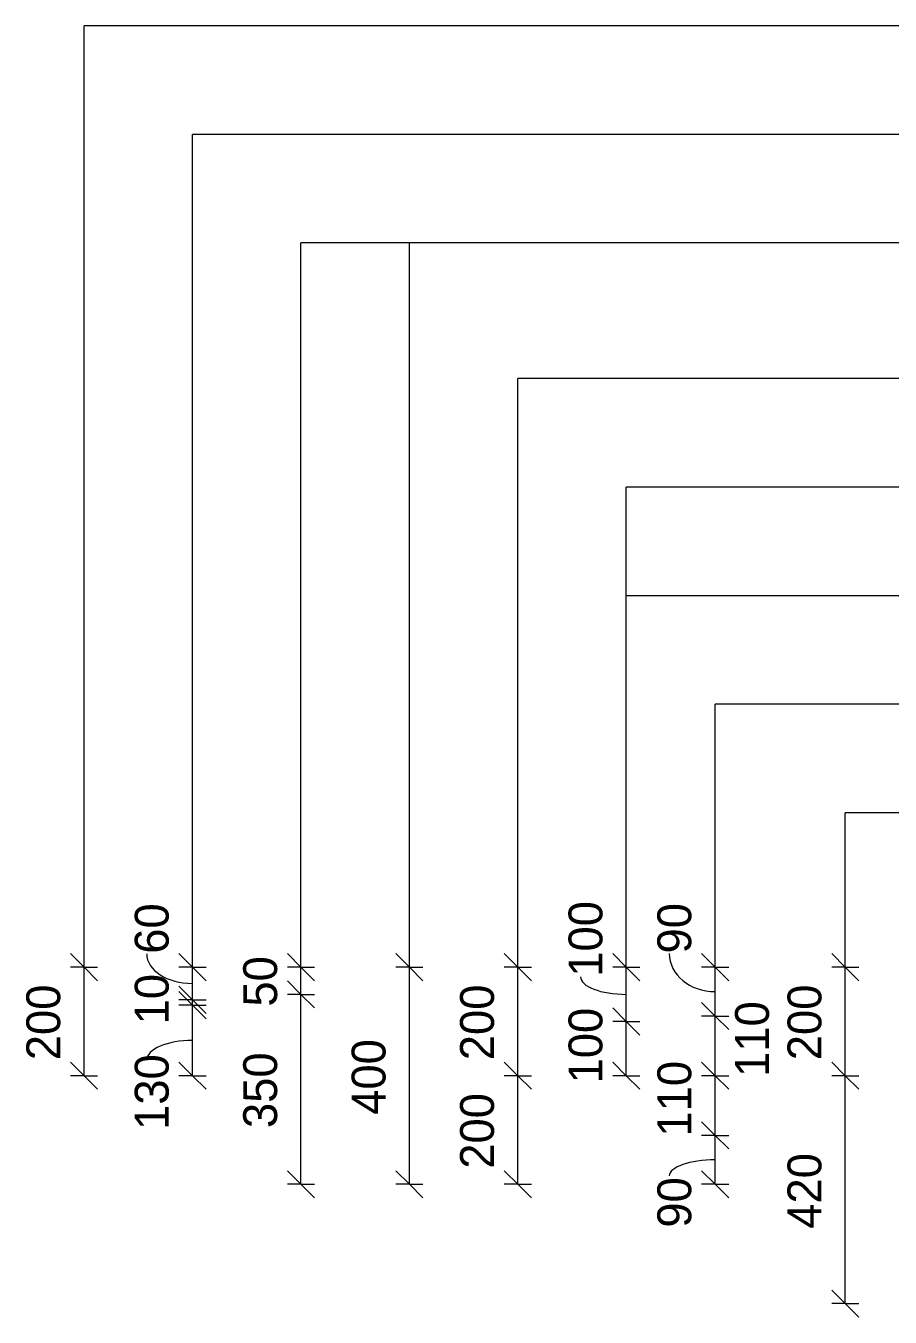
# Model space of a CAD drawing. Header units: millimetres. Extents: x 15006 to 36832, y -1993 to 19978.
# Drawn here: x 20999 to 22593, y 17490 to 19870 of the extents above; entities that cross this region are included whole.
import ezdxf

# ---------------------------------------------------------------- set-up
doc = ezdxf.new("R2010")
doc.units = ezdxf.units.MM
for name, color, linetype, lineweight in [('A-ANNO-DIMS', 211, 'Continuous', 9), ('A-ANNO-DIMS-25', 211, 'Continuous', 9), ('A-DETL-MBND', 5, 'Continuous', 18)]:
    doc.layers.add(name, color=color, linetype=linetype, lineweight=lineweight)
doc.styles.add('Nirmala UI Semilight_1', font='NirmalaS.ttf', dxfattribs={"height": 62.5})
doc.dimstyles.new('Arrow_Filled_-_2_5_NI_UI_3', dxfattribs={"dimscale": 304.8, "dimtxt": 65.460247, "dimasz": 0.164042, "dimexe": 0.082021, "dimexo": 0.0625, "dimgap": 0.082021, "dimtad": 1, "dimdec": 4, "dimzin": 0, "dimdsep": 46, "dimtxsty": 'Nirmala UI Semilight_1', "dimblk1": 'OBLIQUE', "dimblk2": 'OBLIQUE', "dimsah": 1, "dimcen": 0.09, "dimazin": 0, "dimtfac": 1, "dimtdec": 4, "dimtix": 1, "dimtmove": 0, "dimatfit": 3, "dimfxl": 0.082021, "dimfxlon": 1, "dimtvp": 1, "dimtolj": 1, "dimtzin": 0, "dimarcsym": 2})
doc.dimstyles.new('Arrow_Filled_-_2_5_NI_UI_4', dxfattribs={"dimscale": 304.8, "dimtxt": 65.460247, "dimasz": 0.164042, "dimexe": 0.082021, "dimexo": 0.0625, "dimgap": 0.082021, "dimtad": 1, "dimdec": 4, "dimzin": 0, "dimdsep": 46, "dimtxsty": 'Nirmala UI Semilight_1', "dimblk1": 'OBLIQUE', "dimblk2": 'OBLIQUE', "dimsah": 1, "dimcen": 0.09, "dimazin": 0, "dimtfac": 1, "dimtdec": 4, "dimtix": 1, "dimtmove": 1, "dimatfit": 3, "dimfxl": 0.082021, "dimfxlon": 1, "dimtvp": 1, "dimtolj": 1, "dimtzin": 0, "dimarcsym": 2})
doc.dimstyles.new('Arrow_Filled_-_2_5_NI_UI_5', dxfattribs={"dimscale": 304.8, "dimtxt": 65.460247, "dimasz": 0.164042, "dimexe": 0.082021, "dimexo": 0.0625, "dimgap": 0.082021, "dimtad": 1, "dimdec": 4, "dimzin": 0, "dimdsep": 46, "dimtxsty": 'Nirmala UI Semilight_1', "dimblk1": 'OBLIQUE', "dimblk2": 'OBLIQUE', "dimsah": 1, "dimcen": 0.09, "dimazin": 0, "dimtfac": 1, "dimtdec": 4, "dimtix": 1, "dimtmove": 2, "dimatfit": 3, "dimfxl": 0.082021, "dimfxlon": 1, "dimtvp": 1, "dimtolj": 1, "dimtzin": 0, "dimarcsym": 2})

# ---------------------------------------------------------------- blocks, each defined once
blk = doc.blocks.new('DIMBLOCK40-Elevation Top')
at = {"layer": 'A-ANNO-DIMS-25'}
for p, q in [((22106.2, 18035.4), (22081.2, 18060.4)), ((22106.2, 18035.4), (22081.2, 18035.4)), ((22106.2, 17935.4), (22106.2, 18035.4)), ((22106.2, 18035.4), (22131.2, 18010.4)), ((22106.2, 18035.4), (22131.2, 18035.4)), ((22106.2, 17935.4), (22081.2, 17960.4)), ((22106.2, 17935.4), (22081.2, 17935.4)), ((22106.2, 17935.4), (22131.2, 17910.4)), ((22106.2, 17935.4), (22131.2, 17935.4))]:
    blk.add_line(p, q, dxfattribs=at)
at = {"layer": 'A-ANNO-DIMS-25', "color": 0, "insert": (21999.7, 17921.2), "char_height": 62.5, "width": 154.248, "attachment_point": 1, "rotation": 90, "line_spacing_factor": 1.142579, "style": 'Nirmala UI Semilight_1'}
blk.add_mtext('100', dxfattribs=at)
blk = doc.blocks.new('_Oblique')
at = {"color": 0, "linetype": 'ByBlock', "lineweight": -2}
blk.add_line((-0.5, -0.5), (0.5, 0.5), dxfattribs=at)
blk = doc.blocks.new('DIMBLOCK41-Elevation Top')
at = {"layer": 'A-ANNO-DIMS-25'}
for p, q in [((22106.2, 18135.4), (22081.2, 18160.4)), ((22106.2, 18135.4), (22081.2, 18135.4)), ((22106.2, 18035.4), (22106.2, 18135.4)), ((22106.2, 18135.4), (22131.2, 18110.4)), ((22106.2, 18135.4), (22131.2, 18135.4)), ((22106.2, 18035.4), (22081.2, 18060.4)), ((22106.2, 18035.4), (22081.2, 18035.4)), ((22106.2, 18035.4), (22131.2, 18010.4)), ((22106.2, 18035.4), (22131.2, 18035.4))]:
    blk.add_line(p, q, dxfattribs=at)
blk.add_ellipse((22106.2, 18117.9), major_axis=(84.5, 0), ratio=0.384668, start_param=3.141593, end_param=4.712389, dxfattribs=at)
at = {"layer": 'A-ANNO-DIMS-25', "color": 0, "insert": (21999.7, 18117.9), "char_height": 62.5, "width": 154.248, "attachment_point": 1, "rotation": 90, "line_spacing_factor": 1.142579, "style": 'Nirmala UI Semilight_1'}
blk.add_mtext('100', dxfattribs=at)
blk = doc.blocks.new('DIMBLOCK48-Elevation Top')
at = {"layer": 'A-ANNO-DIMS-25'}
for p, q in [((22510.1, 17935.4), (22485.1, 17960.4)), ((22510.1, 17935.4), (22485.1, 17935.4)), ((22510.1, 17515.4), (22510.1, 17935.4)), ((22510.1, 17935.4), (22535.1, 17910.4)), ((22510.1, 17935.4), (22535.1, 17935.4)), ((22510.1, 17515.4), (22485.1, 17540.4)), ((22510.1, 17515.4), (22485.1, 17515.4)), ((22510.1, 17515.4), (22535.1, 17490.4)), ((22510.1, 17515.4), (22535.1, 17515.4))]:
    blk.add_line(p, q, dxfattribs=at)
at = {"layer": 'A-ANNO-DIMS-25', "color": 0, "insert": (22403.6, 17653.4), "char_height": 62.5, "width": 172.815, "attachment_point": 1, "rotation": 90, "line_spacing_factor": 1.142579, "style": 'Nirmala UI Semilight_1'}
blk.add_mtext('420', dxfattribs=at)
blk = doc.blocks.new('DIMBLOCK49-Elevation Top')
at = {"layer": 'A-ANNO-DIMS-25'}
for p, q in [((22510.1, 18135.4), (22485.1, 18160.4)), ((22510.1, 18135.4), (22485.1, 18135.4)), ((22510.1, 17935.4), (22510.1, 18135.4)), ((22510.1, 18135.4), (22535.1, 18110.4)), ((22510.1, 18135.4), (22535.1, 18135.4)), ((22510.1, 17935.4), (22485.1, 17960.4)), ((22510.1, 17935.4), (22485.1, 17935.4)), ((22510.1, 17935.4), (22535.1, 17910.4)), ((22510.1, 17935.4), (22535.1, 17935.4))]:
    blk.add_line(p, q, dxfattribs=at)
at = {"layer": 'A-ANNO-DIMS-25', "color": 0, "insert": (22403.6, 17964), "char_height": 62.5, "width": 171.387, "attachment_point": 1, "rotation": 90, "line_spacing_factor": 1.142579, "style": 'Nirmala UI Semilight_1'}
blk.add_mtext('200', dxfattribs=at)
blk = doc.blocks.new('DIMBLOCK50-Elevation Top')
at = {"layer": 'A-ANNO-DIMS-25'}
for p, q in [((22270.1, 17825.4), (22245.1, 17850.4)), ((22270.1, 17825.4), (22245.1, 17825.4)), ((22270.1, 17735.4), (22270.1, 17825.4)), ((22270.1, 17825.4), (22295.1, 17800.4)), ((22270.1, 17825.4), (22295.1, 17825.4)), ((22270.1, 17735.4), (22245.1, 17760.4)), ((22270.1, 17735.4), (22245.1, 17735.4)), ((22270.1, 17735.4), (22295.1, 17710.4)), ((22270.1, 17735.4), (22295.1, 17735.4))]:
    blk.add_line(p, q, dxfattribs=at)
blk.add_ellipse((22270.1, 17750.7), major_axis=(84.5, 0), ratio=0.352342, start_param=1.570796, end_param=3.141593, dxfattribs=at)
at = {"layer": 'A-ANNO-DIMS-25', "color": 0, "insert": (22163.6, 17655.4), "char_height": 62.5, "width": 114.258, "attachment_point": 1, "rotation": 90, "line_spacing_factor": 1.142579, "style": 'Nirmala UI Semilight_1'}
blk.add_mtext('90', dxfattribs=at)
blk = doc.blocks.new('DIMBLOCK51-Elevation Top')
at = {"layer": 'A-ANNO-DIMS-25'}
for p, q in [((22270.1, 17935.4), (22245.1, 17960.4)), ((22270.1, 17935.4), (22245.1, 17935.4)), ((22270.1, 17825.4), (22270.1, 17935.4)), ((22270.1, 17935.4), (22295.1, 17910.4)), ((22270.1, 17935.4), (22295.1, 17935.4)), ((22270.1, 17825.4), (22245.1, 17850.4)), ((22270.1, 17825.4), (22245.1, 17825.4)), ((22270.1, 17825.4), (22295.1, 17800.4)), ((22270.1, 17825.4), (22295.1, 17825.4))]:
    blk.add_line(p, q, dxfattribs=at)
at = {"layer": 'A-ANNO-DIMS-25', "color": 0, "insert": (22163.6, 17823.3), "char_height": 62.5, "width": 137.109, "attachment_point": 1, "rotation": 90, "line_spacing_factor": 1.142579, "style": 'Nirmala UI Semilight_1'}
blk.add_mtext('110', dxfattribs=at)
blk = doc.blocks.new('DIMBLOCK52-Elevation Top')
at = {"layer": 'A-ANNO-DIMS-25'}
for p, q in [((22270.1, 18045.4), (22245.1, 18070.4)), ((22270.1, 18045.4), (22245.1, 18045.4)), ((22270.1, 17935.4), (22270.1, 18045.4)), ((22270.1, 18045.4), (22295.1, 18020.4)), ((22270.1, 18045.4), (22295.1, 18045.4)), ((22270.1, 17935.4), (22245.1, 17960.4)), ((22270.1, 17935.4), (22245.1, 17935.4)), ((22270.1, 17935.4), (22295.1, 17910.4)), ((22270.1, 17935.4), (22295.1, 17935.4))]:
    blk.add_line(p, q, dxfattribs=at)
at = {"layer": 'A-ANNO-DIMS-25', "color": 0, "insert": (22306.9, 17933.3), "char_height": 62.5, "width": 137.109, "attachment_point": 1, "rotation": 90, "line_spacing_factor": 1.142579, "style": 'Nirmala UI Semilight_1'}
blk.add_mtext('110', dxfattribs=at)
blk = doc.blocks.new('DIMBLOCK53-Elevation Top')
at = {"layer": 'A-ANNO-DIMS-25'}
for p, q in [((22270.1, 18135.4), (22245.1, 18160.4)), ((22270.1, 18135.4), (22245.1, 18135.4)), ((22270.1, 18045.4), (22270.1, 18135.4)), ((22270.1, 18135.4), (22295.1, 18110.4)), ((22270.1, 18135.4), (22295.1, 18135.4)), ((22270.1, 18045.4), (22245.1, 18070.4)), ((22270.1, 18045.4), (22245.1, 18045.4)), ((22270.1, 18045.4), (22295.1, 18020.4)), ((22270.1, 18045.4), (22295.1, 18045.4))]:
    blk.add_line(p, q, dxfattribs=at)
blk.add_ellipse((22270.1, 18160.7), major_axis=(84.5, 0), ratio=0.831875, start_param=3.141593, end_param=4.712389, dxfattribs=at)
at = {"layer": 'A-ANNO-DIMS-25', "color": 0, "insert": (22163.6, 18160.7), "char_height": 62.5, "width": 114.258, "attachment_point": 1, "rotation": 90, "line_spacing_factor": 1.142579, "style": 'Nirmala UI Semilight_1'}
blk.add_mtext('90', dxfattribs=at)
blk = doc.blocks.new('DIMBLOCK59-Elevation Top')
at = {"layer": 'A-ANNO-DIMS-25'}
for p, q in [((21706.2, 18135.4), (21681.2, 18160.4)), ((21706.2, 18135.4), (21681.2, 18135.4)), ((21706.2, 17735.4), (21706.2, 18135.4)), ((21706.2, 18135.4), (21731.2, 18110.4)), ((21706.2, 18135.4), (21731.2, 18135.4)), ((21706.2, 17735.4), (21681.2, 17760.4)), ((21706.2, 17735.4), (21681.2, 17735.4)), ((21706.2, 17735.4), (21731.2, 17710.4)), ((21706.2, 17735.4), (21731.2, 17735.4))]:
    blk.add_line(p, q, dxfattribs=at)
at = {"layer": 'A-ANNO-DIMS-25', "color": 0, "insert": (21599.7, 17863.4), "char_height": 62.5, "width": 172.815, "attachment_point": 1, "rotation": 90, "line_spacing_factor": 1.142579, "style": 'Nirmala UI Semilight_1'}
blk.add_mtext('400', dxfattribs=at)
blk = doc.blocks.new('DIMBLOCK60-Elevation Top')
at = {"layer": 'A-ANNO-DIMS-25'}
for p, q in [((21506.2, 18085.4), (21481.2, 18110.4)), ((21506.2, 18085.4), (21481.2, 18085.4)), ((21506.2, 17735.4), (21506.2, 18085.4)), ((21506.2, 18085.4), (21531.2, 18060.4)), ((21506.2, 18085.4), (21531.2, 18085.4)), ((21506.2, 17735.4), (21481.2, 17760.4)), ((21506.2, 17735.4), (21481.2, 17735.4)), ((21506.2, 17735.4), (21531.2, 17710.4)), ((21506.2, 17735.4), (21531.2, 17735.4))]:
    blk.add_line(p, q, dxfattribs=at)
at = {"layer": 'A-ANNO-DIMS-25', "color": 0, "insert": (21399.7, 17839), "char_height": 62.5, "width": 171.387, "attachment_point": 1, "rotation": 90, "line_spacing_factor": 1.142579, "style": 'Nirmala UI Semilight_1'}
blk.add_mtext('350', dxfattribs=at)
blk = doc.blocks.new('DIMBLOCK61-Elevation Top')
at = {"layer": 'A-ANNO-DIMS-25'}
for p, q in [((21506.2, 18135.4), (21481.2, 18160.4)), ((21506.2, 18135.4), (21481.2, 18135.4)), ((21506.2, 18085.4), (21506.2, 18135.4)), ((21506.2, 18135.4), (21531.2, 18110.4)), ((21506.2, 18135.4), (21531.2, 18135.4)), ((21506.2, 18085.4), (21481.2, 18110.4)), ((21506.2, 18085.4), (21481.2, 18085.4)), ((21506.2, 18085.4), (21531.2, 18060.4)), ((21506.2, 18085.4), (21531.2, 18085.4))]:
    blk.add_line(p, q, dxfattribs=at)
at = {"layer": 'A-ANNO-DIMS-25', "color": 0, "insert": (21399.7, 18062.8), "char_height": 62.5, "width": 114.258, "attachment_point": 1, "rotation": 90, "line_spacing_factor": 1.142579, "style": 'Nirmala UI Semilight_1'}
blk.add_mtext('50', dxfattribs=at)
blk = doc.blocks.new('DIMBLOCK67-Elevation Top')
at = {"layer": 'A-ANNO-DIMS-25'}
for p, q in [((21306.2, 18065.4), (21281.2, 18090.4)), ((21306.2, 18065.4), (21281.2, 18065.4)), ((21306.2, 17935.4), (21306.2, 18065.4)), ((21306.2, 18065.4), (21331.2, 18040.4)), ((21306.2, 18065.4), (21331.2, 18065.4)), ((21306.2, 17935.4), (21281.2, 17960.4)), ((21306.2, 17935.4), (21281.2, 17935.4)), ((21306.2, 17935.4), (21331.2, 17910.4)), ((21306.2, 17935.4), (21331.2, 17935.4))]:
    blk.add_line(p, q, dxfattribs=at)
blk.add_ellipse((21306.2, 17964.2), major_axis=(84.5, 0), ratio=0.428888, start_param=1.570796, end_param=3.141593, dxfattribs=at)
at = {"layer": 'A-ANNO-DIMS-25', "color": 0, "insert": (21199.7, 17835.6), "char_height": 62.5, "width": 154.248, "attachment_point": 1, "rotation": 90, "line_spacing_factor": 1.142579, "style": 'Nirmala UI Semilight_1'}
blk.add_mtext('130', dxfattribs=at)
blk = doc.blocks.new('DIMBLOCK68-Elevation Top')
at = {"layer": 'A-ANNO-DIMS-25'}
for p, q in [((21306.2, 18075.4), (21281.2, 18100.4)), ((21306.2, 18065.4), (21281.2, 18090.4)), ((21306.2, 18075.4), (21281.2, 18075.4)), ((21306.2, 18065.4), (21281.2, 18065.4)), ((21306.2, 18065.4), (21306.2, 18075.4)), ((21306.2, 18075.4), (21331.2, 18050.4)), ((21306.2, 18075.4), (21331.2, 18075.4)), ((21306.2, 18065.4), (21331.2, 18040.4)), ((21306.2, 18065.4), (21331.2, 18065.4))]:
    blk.add_line(p, q, dxfattribs=at)
at = {"layer": 'A-ANNO-DIMS-25', "color": 0, "insert": (21199.7, 18030), "char_height": 62.5, "width": 97.119, "attachment_point": 1, "rotation": 90, "line_spacing_factor": 1.142579, "style": 'Nirmala UI Semilight_1'}
blk.add_mtext('10', dxfattribs=at)
blk = doc.blocks.new('DIMBLOCK69-Elevation Top')
at = {"layer": 'A-ANNO-DIMS-25'}
for p, q in [((21306.2, 18135.4), (21281.2, 18160.4)), ((21306.2, 18135.4), (21281.2, 18135.4)), ((21306.2, 18075.4), (21306.2, 18135.4)), ((21306.2, 18135.4), (21331.2, 18110.4)), ((21306.2, 18135.4), (21331.2, 18135.4)), ((21306.2, 18075.4), (21281.2, 18100.4)), ((21306.2, 18075.4), (21281.2, 18075.4)), ((21306.2, 18075.4), (21331.2, 18050.4)), ((21306.2, 18075.4), (21331.2, 18075.4))]:
    blk.add_line(p, q, dxfattribs=at)
blk.add_ellipse((21306.2, 18160.2), major_axis=(84.5, 0), ratio=0.64782, start_param=3.141593, end_param=4.712389, dxfattribs=at)
at = {"layer": 'A-ANNO-DIMS-25', "color": 0, "insert": (21199.7, 18160.2), "char_height": 62.5, "width": 114.258, "attachment_point": 1, "rotation": 90, "line_spacing_factor": 1.142579, "style": 'Nirmala UI Semilight_1'}
blk.add_mtext('60', dxfattribs=at)
blk = doc.blocks.new('DIMBLOCK70-Elevation Top')
at = {"layer": 'A-ANNO-DIMS-25'}
for p, q in [((21106.2, 18135.4), (21081.2, 18160.4)), ((21106.2, 18135.4), (21081.2, 18135.4)), ((21106.2, 17935.4), (21106.2, 18135.4)), ((21106.2, 18135.4), (21131.2, 18110.4)), ((21106.2, 18135.4), (21131.2, 18135.4)), ((21106.2, 17935.4), (21081.2, 17960.4)), ((21106.2, 17935.4), (21081.2, 17935.4)), ((21106.2, 17935.4), (21131.2, 17910.4)), ((21106.2, 17935.4), (21131.2, 17935.4))]:
    blk.add_line(p, q, dxfattribs=at)
at = {"layer": 'A-ANNO-DIMS-25', "color": 0, "insert": (20999.7, 17964), "char_height": 62.5, "width": 171.387, "attachment_point": 1, "rotation": 90, "line_spacing_factor": 1.142579, "style": 'Nirmala UI Semilight_1'}
blk.add_mtext('200', dxfattribs=at)
blk = doc.blocks.new('DIMBLOCK71-Elevation Top')
at = {"layer": 'A-ANNO-DIMS-25'}
for p, q in [((21906.2, 17935.4), (21881.2, 17960.4)), ((21906.2, 17935.4), (21881.2, 17935.4)), ((21906.2, 17735.4), (21906.2, 17935.4)), ((21906.2, 17935.4), (21931.2, 17910.4)), ((21906.2, 17935.4), (21931.2, 17935.4)), ((21906.2, 17735.4), (21881.2, 17760.4)), ((21906.2, 17735.4), (21881.2, 17735.4)), ((21906.2, 17735.4), (21931.2, 17710.4)), ((21906.2, 17735.4), (21931.2, 17735.4))]:
    blk.add_line(p, q, dxfattribs=at)
at = {"layer": 'A-ANNO-DIMS-25', "color": 0, "insert": (21799.7, 17764), "char_height": 62.5, "width": 171.387, "attachment_point": 1, "rotation": 90, "line_spacing_factor": 1.142579, "style": 'Nirmala UI Semilight_1'}
blk.add_mtext('200', dxfattribs=at)
blk = doc.blocks.new('DIMBLOCK72-Elevation Top')
at = {"layer": 'A-ANNO-DIMS-25'}
for p, q in [((21906.2, 18135.4), (21881.2, 18160.4)), ((21906.2, 18135.4), (21881.2, 18135.4)), ((21906.2, 17935.4), (21906.2, 18135.4)), ((21906.2, 18135.4), (21931.2, 18110.4)), ((21906.2, 18135.4), (21931.2, 18135.4)), ((21906.2, 17935.4), (21881.2, 17960.4)), ((21906.2, 17935.4), (21881.2, 17935.4)), ((21906.2, 17935.4), (21931.2, 17910.4)), ((21906.2, 17935.4), (21931.2, 17935.4))]:
    blk.add_line(p, q, dxfattribs=at)
at = {"layer": 'A-ANNO-DIMS-25', "color": 0, "insert": (21799.7, 17964), "char_height": 62.5, "width": 171.387, "attachment_point": 1, "rotation": 90, "line_spacing_factor": 1.142579, "style": 'Nirmala UI Semilight_1'}
blk.add_mtext('200', dxfattribs=at)

msp = doc.modelspace()

# ---------------------------------------------------------------- linework, layer by layer
at = {"layer": 'A-DETL-MBND'}
for p, q in [((21106.19975, 18135.4305), (21106.19975, 19870.43153)), ((22652.16339, 19870.43153), (21106.19975, 19870.43153)), ((21306.19975, 18135.4305), (21306.19975, 19670.43153)), ((22652.16339, 19670.43153), (21306.19975, 19670.43153)), ((21506.19975, 18135.4305), (21506.19975, 19470.43153)), ((22652.16339, 19470.43153), (21506.19975, 19470.43153)), ((21706.19975, 18135.4305), (21706.19975, 19470.43153)), ((21906.19975, 18135.4305), (21906.19975, 19220.19017)), ((22652.16339, 19220.19017), (21906.19975, 19220.19017)), ((22106.19975, 18135.4305), (22106.19975, 19020.19017)), ((22652.16339, 19020.19017), (22106.19975, 19020.19017)), ((22652.16339, 18820.19017), (22106.19975, 18820.19017)), ((22270.09943, 18135.4305), (22270.09943, 18620.19017)), ((22652.16339, 18620.19017), (22270.09943, 18620.19017)), ((22510.09943, 18135.4305), (22510.09943, 18420.19017)), ((22652.16339, 18420.19017), (22510.09943, 18420.19017))]:
    msp.add_line(p, q, dxfattribs=at)

# ---------------------------------------------------------------- dimensions: what is measured, and where the dimension line sits
at = {"layer": 'A-ANNO-DIMS'}
for base, p1, p2, dimstyle, override, picture, middle in [((21306.19975, 18135.4305), (21331.19975, 18075.4305), (21331.19975, 18135.4305), 'Arrow_Filled_-_2_5_NI_UI_4', {"dimpost": '<>', "dimfxl": 60}, 'DIMBLOCK69-Elevation Top', (21241.32343, 18217.30628)), ((22106.19975, 18135.4305), (22131.19975, 18035.4305), (22131.19975, 18135.4305), 'Arrow_Filled_-_2_5_NI_UI_4', {"dimpost": '<>', "dimfxl": 100}, 'DIMBLOCK41-Elevation Top', (22041.32343, 18195.0626)), ((22270.09943, 18135.4305), (22295.09943, 18045.4305), (22295.09943, 18135.4305), 'Arrow_Filled_-_2_5_NI_UI_4', {"dimpost": '<>', "dimfxl": 90}, 'DIMBLOCK53-Elevation Top', (22205.22311, 18217.86065)), ((21306.19975, 18065.4305), (21331.19975, 17935.4305), (21331.19975, 18065.4305), 'Arrow_Filled_-_2_5_NI_UI_4', {"dimpost": '<>', "dimfxl": 130}, 'DIMBLOCK67-Elevation Top', (21241.32343, 17912.76943)), ((22270.09943, 18045.4305), (22295.09943, 17935.4305), (22295.09943, 18045.4305), 'Arrow_Filled_-_2_5_NI_UI_5', {"dimpost": '<>', "dimfxl": 110}, 'DIMBLOCK52-Elevation Top', (22348.52951, 18001.85629)), ((22270.09943, 17825.4305), (22295.09943, 17735.4305), (22295.09943, 17825.4305), 'Arrow_Filled_-_2_5_NI_UI_4', {"dimpost": '<>', "dimfxl": 90}, 'DIMBLOCK50-Elevation Top', (22205.22311, 17712.56832))]:
    dim = msp.add_linear_dim(base=base, p1=p1, p2=p2, angle=90, dimstyle=dimstyle, override=override, dxfattribs=at)
    dim.commit()
    dim.dimension.update_dxf_attribs({"geometry": picture, "text_midpoint": middle, "dimtype": 160, "text_rotation": 90})
for base, p1, p2, override, picture, middle in [((21106.19975, 18135.4305), (21131.19975, 17935.4305), (21131.19975, 18135.4305), {"dimpost": '<>', "dimfxl": 200}, 'DIMBLOCK70-Elevation Top', (21048.90372, 18035.4305)), ((21506.19975, 18135.4305), (21531.19975, 18085.4305), (21531.19975, 18135.4305), {"dimpost": '<>', "dimfxl": 50}, 'DIMBLOCK61-Elevation Top', (21448.90372, 18110.4305)), ((21706.19975, 18135.4305), (21731.19975, 17735.4305), (21731.19975, 18135.4305), {"dimpost": '<>', "dimfxl": 400}, 'DIMBLOCK59-Elevation Top', (21648.90372, 17935.4305)), ((21906.19975, 18135.4305), (21931.19975, 17935.4305), (21931.19975, 18135.4305), {"dimpost": '<>', "dimfxl": 200}, 'DIMBLOCK72-Elevation Top', (21848.90372, 18035.4305)), ((22510.09943, 18135.4305), (22535.09943, 17935.4305), (22535.09943, 18135.4305), {"dimpost": '<>', "dimfxl": 200}, 'DIMBLOCK49-Elevation Top', (22452.8034, 18035.4305)), ((21306.19975, 18075.4305), (21331.19975, 18065.4305), (21331.19975, 18075.4305), {"dimpost": '<>', "dimfxl": 10}, 'DIMBLOCK68-Elevation Top', (21248.72938, 18070.4305)), ((21506.19975, 18085.4305), (21531.19975, 17735.4305), (21531.19975, 18085.4305), {"dimpost": '<>', "dimfxl": 350}, 'DIMBLOCK60-Elevation Top', (21448.88193, 17910.4305)), ((22106.19975, 18035.4305), (22131.19975, 17935.4305), (22131.19975, 18035.4305), {"dimpost": '<>', "dimfxl": 100}, 'DIMBLOCK40-Elevation Top', (22048.72938, 17985.4305)), ((21906.19975, 17935.4305), (21931.19975, 17735.4305), (21931.19975, 17935.4305), {"dimpost": '<>', "dimfxl": 200}, 'DIMBLOCK71-Elevation Top', (21848.90372, 17835.4305)), ((22270.09943, 17935.4305), (22295.09943, 17825.4305), (22295.09943, 17935.4305), {"dimpost": '<>', "dimfxl": 110}, 'DIMBLOCK51-Elevation Top', (22212.62907, 17880.4305)), ((22510.09943, 17935.4305), (22535.09943, 17515.4305), (22535.09943, 17935.4305), {"dimpost": '<>', "dimfxl": 420}, 'DIMBLOCK48-Elevation Top', (22452.8034, 17725.4305))]:
    dim = msp.add_linear_dim(base=base, p1=p1, p2=p2, angle=90, dimstyle='Arrow_Filled_-_2_5_NI_UI_3', override=override, dxfattribs=at)
    dim.commit()
    dim.dimension.update_dxf_attribs({"geometry": picture, "text_midpoint": middle})

doc.saveas('drawing.dxf')
